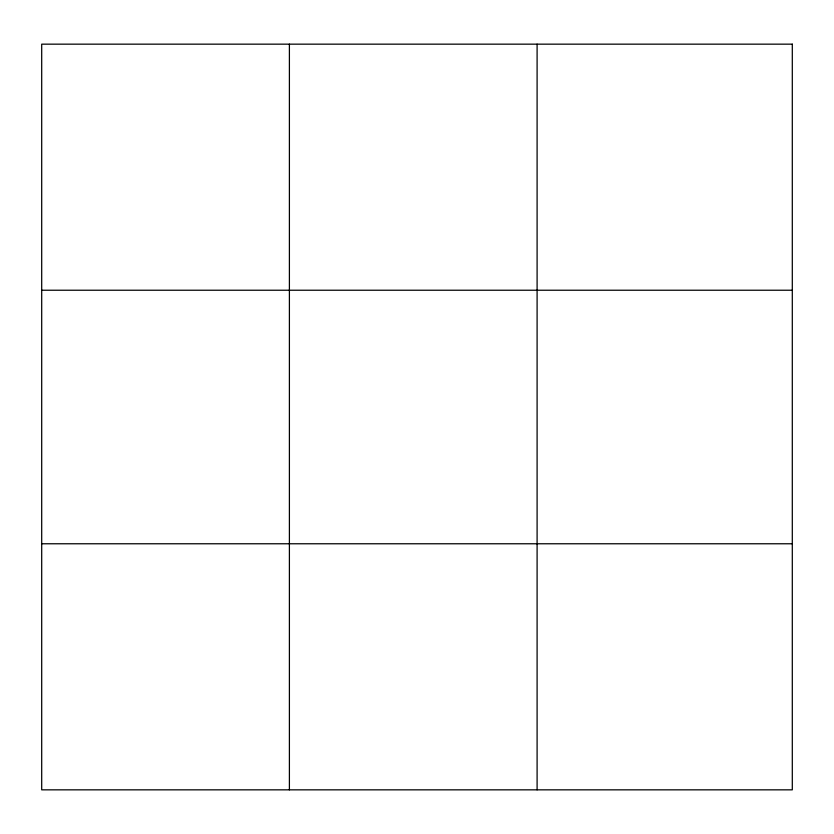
<?xml version="1.0" encoding="UTF-8"?>
<svg xmlns="http://www.w3.org/2000/svg" width="834" height="834" viewBox="0 0 834 834"><rect width="100%" height="100%" fill="white"/><g stroke="black" fill="none" stroke-linecap="round" stroke-linejoin="round"><path stroke-width="1.25" d="M289.398 789.84L289.398 44.16M537.096 789.84L537.096 44.16M41.7 290.232L792.3 290.232M41.7 543.768L792.3 543.768M792.3 44.16L792.3 789.84L41.7 789.84L41.7 44.16L792.3 44.16"/></g></svg>
